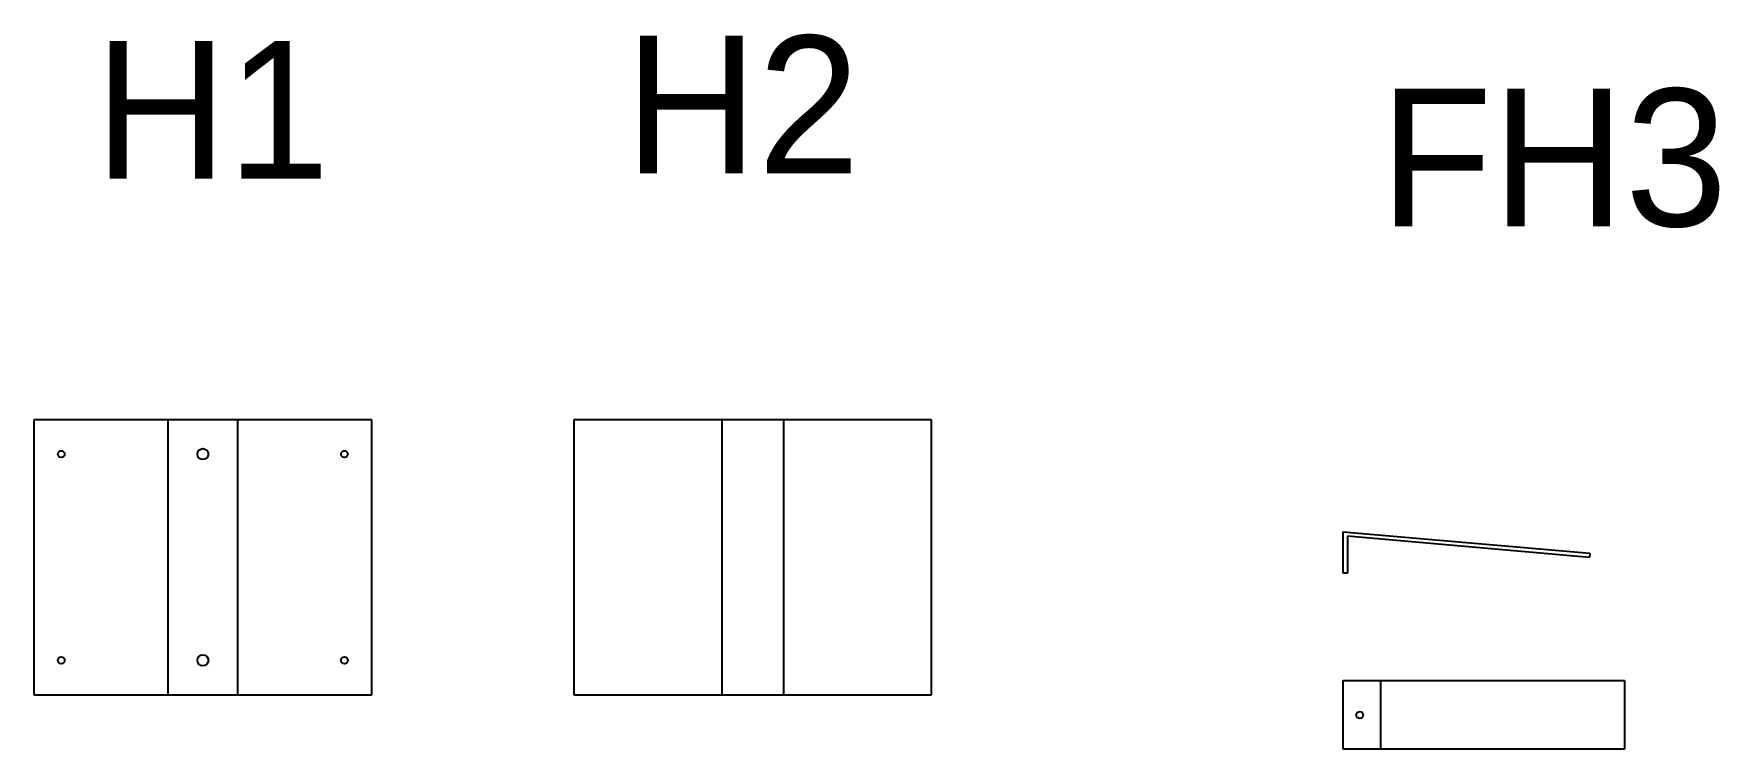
# Model space of a CAD drawing. Extents: x 0 to 1226, y 0 to 521.
import ezdxf
from ezdxf.enums import TextEntityAlignment as Align

# ---------------------------------------------------------------- set-up
doc = ezdxf.new("R2010")
doc.units = 0
for name, color, linetype in [('GREEN', 3, 'CONTINUOUS'), ('WHITE', 7, 'CONTINUOUS'), ('YELLOW', 2, 'CONTINUOUS')]:
    doc.layers.add(name, color=color, linetype=linetype)

msp = doc.modelspace()

# ---------------------------------------------------------------- linework, layer by layer
at = {"layer": 'GREEN', "linetype": 'CONTINUOUS'}
for p, q in [((97.5, 239.721991), (97.5, 39.721991)), ((148.5, 39.721991), (148.5, 239.721991)), ((500.397328, 239.721991), (500.397328, 39.721991)), ((545.397328, 39.721991), (545.397328, 239.721991)), ((979.617287, 0), (979.617287, 50))]:
    msp.add_line(p, q, dxfattribs=at)
at = {"layer": 'WHITE', "linetype": 'CONTINUOUS'}
for p, q in [((246, 239.721991), (0, 239.721991)), ((0, 239.721991), (0, 39.721991)), ((246, 39.721991), (246, 239.721991)), ((392.897328, 239.721991), (392.897328, 39.721991)), ((652.897328, 239.721991), (392.897328, 239.721991)), ((652.897328, 39.721991), (652.897328, 239.721991)), ((952.317287, 128.257464), (952.317287, 158.257464)), ((952.317287, 158.257464), (1131.632333, 142.56943)), ((1131.370865, 139.580846), (955.317287, 154.983539)), ((955.317287, 154.983539), (955.317287, 128.257464)), ((1131.632333, 142.56943), (1131.370865, 139.580846)), ((955.317287, 128.257464), (952.317287, 128.257464)), ((952.317287, 0), (952.317287, 50)), ((952.317287, 50), (1156.917287, 50)), ((1156.917287, 50), (1156.917287, 0)), ((0, 39.721991), (246, 39.721991)), ((392.897328, 39.721991), (652.897328, 39.721991)), ((1156.917287, 0), (952.317287, 0))]:
    msp.add_line(p, q, dxfattribs=at)
for centre, radius in [((20, 214.721991), 2.5), ((123, 214.721991), 4), ((226, 214.721991), 2.5), ((20, 64.721991), 2.5), ((123, 64.721991), 4), ((226, 64.721991), 2.5), ((964.317287, 25), 2.5)]:
    msp.add_circle(centre, radius, dxfattribs=at)

# ---------------------------------------------------------------- texts
at = {"layer": 'YELLOW'}
for s, p in [('H1', (129.685, 465.250589)), ('H2', (515.318051, 469.10692)), ('FH3', (1105.336619, 430.543615))]:
    msp.add_text(s, height=100, dxfattribs=at).set_placement(p, align=Align.MIDDLE_CENTER)

doc.saveas('drawing.dxf')
